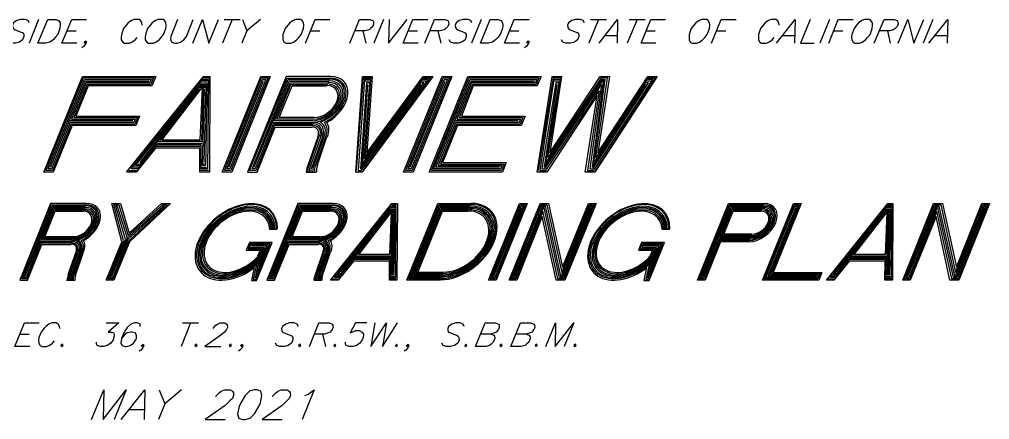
# Model space of a CAD drawing. Header units: feet. Extents: x 7 to 2308, y -319 to 1396.
# Drawn here: x 536.6 to 692.5, y 1327.9 to 1392.2 of the extents above; entities that cross this region are included whole.
import ezdxf

# ---------------------------------------------------------------- set-up
doc = ezdxf.new("R2010")
doc.units = ezdxf.units.FT
doc.header["$MEASUREMENT"] = 0
doc.layers.add('PDF_NOTES', color=7, linetype='Continuous')

msp = doc.modelspace()

# ---------------------------------------------------------------- linework, layer by layer
at = {"layer": 'PDF_NOTES', "lineweight": 30}
for points in [[(538.22, 1391.64), (538.01, 1392.01), (537.53, 1392.17), (536.79, 1392.17), (536.2, 1392.01), (535.67, 1391.64), (535.51, 1391.27), (535.56, 1390.89), (535.67, 1390.73), (535.93, 1390.52), (536.89, 1390.15), (537.21, 1389.99), (537.32, 1389.77), (537.32, 1389.45), (537.11, 1388.87), (536.63, 1388.5), (535.99, 1388.34), (535.24, 1388.34), (534.76, 1388.5), (534.55, 1388.87)], [(539.72, 1392.17), (538.17, 1388.34)], [(545.85, 1388.34), (543.45, 1388.34), (545.05, 1392.17), (547.39, 1392.17)], [(556.35, 1391.27), (556.3, 1391.64), (556.08, 1392.01), (555.82, 1392.17), (555.07, 1392.17), (554.64, 1392.01), (554.11, 1391.64), (553.79, 1391.27), (553.37, 1390.73), (553.05, 1389.77), (552.99, 1389.24), (552.99, 1388.87), (553.26, 1388.5), (553.52, 1388.34), (554.27, 1388.34), (554.7, 1388.5), (555.23, 1388.87), (555.55, 1389.24)], [(562, 1392.17), (560.94, 1389.45), (560.88, 1388.87), (561.1, 1388.5), (561.57, 1388.34), (561.95, 1388.34), (562.53, 1388.5), (563.07, 1388.87), (563.49, 1389.45), (564.56, 1392.17)], [(564.51, 1388.34), (566.05, 1392.17), (567.07, 1388.34), (568.61, 1392.17)], [(570.8, 1392.17), (569.25, 1388.34)], [(569.52, 1392.17), (572.08, 1392.17)], [(572.45, 1392.17), (573.14, 1390.36), (572.34, 1388.34)], [(575.38, 1392.17), (573.14, 1390.36)], [(582.58, 1388.34), (584.13, 1392.17), (586.52, 1392.17)], [(589.72, 1388.34), (591.27, 1392.17), (592.92, 1392.17), (593.4, 1392.01), (593.51, 1391.8), (593.51, 1391.43), (593.4, 1391.05), (593.03, 1390.73), (592.81, 1390.52), (592.18, 1390.36), (590.52, 1390.36)], [(595.11, 1392.17), (593.56, 1388.34)], [(596.01, 1392.17), (595.91, 1388.34), (598.95, 1392.17)], [(600.7, 1388.34), (598.31, 1388.34), (599.85, 1392.17), (602.25, 1392.17)], [(601.77, 1388.34), (603.32, 1392.17), (604.97, 1392.17), (605.45, 1392.01), (605.56, 1391.8), (605.61, 1391.43), (605.45, 1391.05), (605.13, 1390.73), (604.86, 1390.52), (604.22, 1390.36), (602.57, 1390.36)], [(609.34, 1391.64), (609.13, 1392.01), (608.65, 1392.17), (607.9, 1392.17), (607.26, 1392.01), (606.78, 1391.64), (606.62, 1391.27), (606.68, 1390.89), (606.78, 1390.73), (607.05, 1390.52), (608.01, 1390.15), (608.27, 1389.99), (608.38, 1389.77), (608.43, 1389.45), (608.22, 1388.87), (607.69, 1388.5), (607.1, 1388.34), (606.36, 1388.34), (605.88, 1388.5), (605.66, 1388.87)], [(610.83, 1392.17), (609.29, 1388.34)], [(616.96, 1388.34), (614.57, 1388.34), (616.11, 1392.17), (618.51, 1392.17)], [(627.41, 1391.64), (627.2, 1392.01), (626.72, 1392.17), (625.97, 1392.17), (625.39, 1392.01), (624.85, 1391.64), (624.69, 1391.27), (624.75, 1390.89), (624.85, 1390.73), (625.12, 1390.52), (626.08, 1390.15), (626.4, 1389.99), (626.51, 1389.77), (626.51, 1389.45), (626.29, 1388.87), (625.81, 1388.5), (625.17, 1388.34), (624.43, 1388.34), (623.95, 1388.5), (623.73, 1388.87)], [(629.65, 1392.17), (628.11, 1388.34)], [(628.37, 1392.17), (630.93, 1392.17)], [(629.76, 1388.34), (632.74, 1392.17), (632.69, 1388.34)], [(635.89, 1392.17), (634.29, 1388.34)], [(634.61, 1392.17), (637.17, 1392.17)], [(638.88, 1388.34), (636.53, 1388.34), (638.08, 1392.17), (640.42, 1392.17)], [(647.83, 1388.34), (649.38, 1392.17), (651.78, 1392.17)], [(658.71, 1391.27), (658.65, 1391.64), (658.44, 1392.01), (658.17, 1392.17), (657.43, 1392.17), (657, 1392.01), (656.47, 1391.64), (656.15, 1391.27), (655.72, 1390.73), (655.4, 1389.77), (655.35, 1389.24), (655.35, 1388.87), (655.61, 1388.5), (655.88, 1388.34), (656.63, 1388.34), (657.05, 1388.5), (657.59, 1388.87), (657.91, 1389.24)], [(658.28, 1388.34), (661.27, 1392.17), (661.16, 1388.34)], [(663.66, 1392.17), (662.12, 1388.34), (664.3, 1388.34)], [(666.76, 1392.17), (665.21, 1388.34)], [(666.65, 1388.34), (668.2, 1392.17), (670.59, 1392.17)], [(673.95, 1388.34), (675.55, 1392.17), (677.15, 1392.17), (677.63, 1392.01), (677.74, 1391.8), (677.79, 1391.43), (677.63, 1391.05), (677.31, 1390.73), (677.05, 1390.52), (676.46, 1390.36), (674.81, 1390.36)], [(677.79, 1388.34), (679.39, 1392.17), (680.35, 1388.34), (681.95, 1392.17)], [(683.39, 1392.17), (681.84, 1388.34)], [(682.75, 1388.34), (685.79, 1392.17), (685.68, 1388.34)], [(544.3, 1390.36), (545.74, 1390.36)], [(583.38, 1390.36), (584.87, 1390.36)], [(591.8, 1390.36), (592.28, 1388.34)], [(599.11, 1390.36), (600.6, 1390.36)], [(603.85, 1390.36), (604.33, 1388.34)], [(615.37, 1390.36), (616.86, 1390.36)], [(630.83, 1389.61), (632.64, 1389.61)], [(637.33, 1390.36), (638.77, 1390.36)], [(648.63, 1390.36), (650.12, 1390.36)], [(659.35, 1389.61), (661.16, 1389.61)], [(667.5, 1390.36), (668.94, 1390.36)], [(676.09, 1390.36), (676.51, 1388.34)], [(683.82, 1389.61), (685.63, 1389.61)], [(547.39, 1388.5), (547.13, 1388.34), (547.02, 1388.5), (547.29, 1388.71), (547.39, 1388.5), (547.23, 1388.18), (546.91, 1387.8), (546.65, 1387.59)], [(618.51, 1388.5), (618.24, 1388.34), (618.14, 1388.5), (618.35, 1388.71), (618.51, 1388.5), (618.35, 1388.18), (618.03, 1387.8), (617.76, 1387.59)], [(566.11, 1382.79), (567.12, 1382.79)], [(586.63, 1383), (579.49, 1383), (573.25, 1367.65)], [(583.7, 1375.11), (577.57, 1375.11), (574.69, 1367.92), (573.62, 1367.92), (579.65, 1382.74), (586.52, 1382.74)], [(590.79, 1367.92), (591.91, 1382.79), (593.19, 1382.79)], [(601.4, 1382.79), (602.68, 1382.79), (591.8, 1367.92)], [(623.68, 1382.79), (622.4, 1382.79), (619.95, 1367.92)], [(637.49, 1382.79), (638.77, 1382.79), (629.17, 1367.92)], [(541.64, 1368.45), (547.23, 1382.26), (557.47, 1382.26)], [(559.23, 1372.77), (565.63, 1380.98), (565.36, 1380.98), (555.82, 1368.72), (555.28, 1368.72), (565.79, 1381.99), (566.8, 1381.99), (566.53, 1368.72), (566.05, 1368.72), (566.37, 1380.98), (566.16, 1380.98), (565.89, 1372.77)], [(556.03, 1369.2), (565.57, 1381.51), (566.59, 1381.51), (566.27, 1369.2)], [(566.48, 1381.24), (565.47, 1381.24)], [(565.68, 1381.72), (566.69, 1381.72)], [(566.91, 1382.26), (565.89, 1382.26)], [(570.26, 1368.45), (575.86, 1382.26)], [(583.81, 1375.33), (577.41, 1375.33), (574.53, 1368.18), (574, 1368.18), (579.81, 1382.52), (586.47, 1382.52)], [(574.37, 1368.45), (579.97, 1382.26), (586.36, 1382.26)], [(583.75, 1375.86), (577.62, 1375.86), (580.13, 1381.99), (586.26, 1381.99)], [(583.86, 1376.13), (577.99, 1376.13), (580.23, 1381.72), (586.15, 1381.72)], [(583.97, 1376.39), (578.37, 1376.39), (580.45, 1381.51), (586.04, 1381.51)], [(601.13, 1381.51), (591.59, 1368.72), (592.44, 1381.51)], [(592.55, 1381.72), (591.7, 1368.93), (601.24, 1381.72)], [(592.97, 1382.26), (592.23, 1382.26)], [(599.43, 1368.45), (605.02, 1382.26)], [(601.93, 1382.26), (601.18, 1382.26)], [(613.77, 1368.45), (603.53, 1368.45), (609.13, 1382.26), (619.36, 1382.26)], [(622.99, 1381.72), (620.96, 1368.45), (630.45, 1382.52), (628.64, 1368.45), (637.33, 1381.72)], [(623.47, 1382.26), (622.67, 1382.26)], [(638.02, 1382.26), (637.28, 1382.26)], [(554.86, 1375.86), (544.62, 1375.86)], [(577.25, 1375.59), (583.65, 1375.59), (583.91, 1375.59)], [(616.75, 1375.86), (606.52, 1375.86)], [(573.3, 1367.65), (574.85, 1367.65), (577.73, 1374.85), (583.59, 1374.85)], [(565.73, 1371.76), (558.59, 1371.76)], [(558.8, 1372.29), (565.95, 1372.29)], [(566.05, 1372.56), (558.91, 1372.56)], [(584.55, 1373.3), (582.95, 1368.72)], [(583.17, 1368.72), (584.76, 1373.3)], [(583.43, 1368.72), (585.03, 1373.3)], [(585.3, 1373.3), (583.7, 1368.72)], [(585.56, 1373.3), (583.91, 1368.72)], [(585.78, 1373.3), (584.18, 1368.72)], [(584.45, 1368.66), (586.04, 1373.3)], [(555.66, 1368.93), (555.92, 1368.93)], [(566.37, 1368.93), (566.16, 1368.93)], [(554.22, 1367.92), (555.5, 1367.92)], [(555.71, 1368.45), (554.91, 1368.45)], [(567.01, 1367.92), (565.73, 1367.92)], [(565.95, 1368.45), (566.69, 1368.45)], [(582.69, 1367.65), (584.34, 1367.65)], [(547.34, 1362.59), (541.64, 1362.59), (536.68, 1350.27), (537.9, 1350.27), (540.25, 1356.03), (544.94, 1356.03)], [(587.06, 1362.59), (581.35, 1362.59), (576.4, 1350.27), (577.62, 1350.27), (579.97, 1356.03), (584.66, 1356.03)], [(604.22, 1350.27), (598.89, 1350.27), (603.85, 1362.59), (609.18, 1362.59)], [(653.8, 1356.46), (649.27, 1356.46), (646.82, 1350.27), (645.59, 1350.27), (650.55, 1362.59), (656.25, 1362.59)], [(536.95, 1350.48), (541.74, 1362.37), (547.29, 1362.37)], [(545.1, 1356.46), (539.98, 1356.46), (537.69, 1350.7), (537.27, 1350.7), (541.9, 1362.16), (547.23, 1362.16)], [(537.53, 1350.91), (542.01, 1361.95), (547.13, 1361.95)], [(545.05, 1356.83), (540.14, 1356.83), (542.12, 1361.73), (547.07, 1361.73)], [(545.16, 1357.04), (540.46, 1357.04), (542.28, 1361.57), (546.97, 1361.57)], [(545.26, 1357.26), (540.73, 1357.26), (542.38, 1361.36), (546.91, 1361.36)], [(584.71, 1356.24), (579.81, 1356.24), (577.51, 1350.48), (576.66, 1350.48), (581.46, 1362.37), (587, 1362.37)], [(584.82, 1356.46), (579.7, 1356.46), (577.35, 1350.7), (576.98, 1350.7), (581.62, 1362.16), (586.9, 1362.16)], [(577.25, 1350.91), (581.73, 1361.95), (586.84, 1361.95)], [(584.76, 1356.83), (579.86, 1356.83), (581.83, 1361.73), (586.74, 1361.73)], [(584.87, 1357.04), (580.13, 1357.04), (581.94, 1361.57), (586.68, 1361.57)], [(584.92, 1357.26), (580.45, 1357.26), (582.1, 1361.36), (586.58, 1361.36)], [(590.95, 1354.38), (596.07, 1360.93), (595.85, 1360.93), (588.18, 1351.12), (587.75, 1351.12), (596.17, 1361.73), (596.97, 1361.73), (596.76, 1351.12), (596.39, 1351.12), (596.65, 1360.93), (596.44, 1360.93), (596.28, 1354.38)], [(588.34, 1351.5), (596.01, 1361.36), (596.81, 1361.36), (596.55, 1351.5)], [(596.76, 1361.15), (595.91, 1361.15)], [(596.07, 1361.57), (596.92, 1361.57)], [(597.08, 1361.95), (596.28, 1361.95)], [(596.44, 1362.37), (597.24, 1362.37)], [(604.33, 1350.48), (599.21, 1350.48), (604.01, 1362.37), (609.13, 1362.37)], [(604.38, 1350.7), (599.48, 1350.7), (604.12, 1362.16), (609.02, 1362.16)], [(604.49, 1350.91), (599.75, 1350.91), (604.22, 1361.95), (608.97, 1361.95)], [(604.54, 1351.12), (600.07, 1351.12), (604.38, 1361.73), (608.86, 1361.73)], [(604.65, 1351.34), (600.33, 1351.34), (604.49, 1361.57), (608.75, 1361.57)], [(604.7, 1351.5), (600.65, 1351.5), (604.6, 1361.36), (608.7, 1361.36)], [(612.86, 1350.91), (617.34, 1361.95)], [(616.16, 1350.91), (620.7, 1362.16)], [(628.37, 1361.95), (623.84, 1350.7)], [(653.86, 1356.62), (649.16, 1356.62), (646.71, 1350.48), (645.86, 1350.48), (650.66, 1362.37), (656.2, 1362.37)], [(653.96, 1356.83), (649.06, 1356.83), (646.55, 1350.7), (646.18, 1350.7), (650.76, 1362.16), (656.09, 1362.16)], [(646.45, 1350.91), (650.92, 1361.95), (656.04, 1361.95)], [(654.12, 1357.26), (649.22, 1357.26), (651.03, 1361.73), (655.93, 1361.73)], [(654.23, 1357.47), (649.48, 1357.47), (651.14, 1361.57), (655.88, 1361.57)], [(654.28, 1357.68), (649.8, 1357.68), (651.3, 1361.36), (655.77, 1361.36)], [(661.37, 1361.95), (656.89, 1350.91), (664.68, 1350.91)], [(670.59, 1354.38), (675.66, 1360.93), (675.5, 1360.93), (667.82, 1351.12), (667.4, 1351.12), (675.82, 1361.73), (676.62, 1361.73), (676.41, 1351.12), (676.03, 1351.12), (676.3, 1360.93), (676.09, 1360.93), (675.87, 1354.38)], [(667.98, 1351.5), (675.66, 1361.36), (676.46, 1361.36), (676.19, 1351.5)], [(676.35, 1361.15), (675.55, 1361.15)], [(675.71, 1361.57), (676.57, 1361.57)], [(676.73, 1361.95), (675.87, 1361.95)], [(676.03, 1362.37), (676.89, 1362.37)], [(679.39, 1350.91), (683.98, 1362.16)], [(691.65, 1361.95), (687.12, 1350.7)], [(576.82, 1358.48), (578.05, 1358.48)], [(639.89, 1358.48), (641.11, 1358.48)], [(545.05, 1356.24), (540.09, 1356.24), (537.8, 1350.48), (537, 1350.48)], [(539.88, 1356.62), (545, 1356.62), (545.21, 1356.62)], [(551.45, 1350.91), (553.95, 1357.04)], [(574.37, 1352.3), (573.94, 1350.22), (574.74, 1350.22), (577.25, 1356.35), (573.57, 1356.35), (573.04, 1355.12), (575.33, 1355.12), (574.9, 1354.11)], [(579.59, 1356.62), (584.71, 1356.62), (584.87, 1356.62)], [(637.38, 1352.3), (636.96, 1350.22), (637.81, 1350.22), (640.26, 1356.35), (636.58, 1356.35), (636.1, 1355.12), (638.34, 1355.12), (637.92, 1354.11)], [(654.07, 1357.04), (648.95, 1357.04)], [(545.69, 1354.8), (544.41, 1351.12)], [(544.57, 1351.12), (545.9, 1354.8)], [(544.78, 1351.12), (546.06, 1354.8)], [(546.27, 1354.8), (545, 1351.12)], [(546.49, 1354.8), (545.21, 1351.12)], [(546.7, 1354.8), (545.42, 1351.12)], [(545.64, 1351.07), (546.91, 1354.8)], [(576.08, 1355.55), (575.44, 1353.9), (575.06, 1352.46), (576.4, 1355.76), (573.94, 1355.76)], [(584.29, 1351.12), (585.56, 1354.8)], [(584.5, 1351.12), (585.78, 1354.8)], [(585.99, 1354.8), (584.71, 1351.12)], [(586.2, 1354.8), (584.92, 1351.12)], [(586.42, 1354.8), (585.14, 1351.12)], [(585.35, 1351.07), (586.63, 1354.8)], [(639.14, 1355.55), (638.45, 1353.9), (638.08, 1352.46), (639.41, 1355.76), (636.96, 1355.76)], [(596.12, 1353.58), (590.42, 1353.58)], [(590.58, 1354), (596.28, 1354)], [(596.39, 1354.16), (590.63, 1354.16)], [(675.77, 1353.58), (670.06, 1353.58)], [(670.22, 1354), (675.93, 1354)], [(676.03, 1354.16), (670.28, 1354.16)], [(544.2, 1350.27), (545.53, 1350.27)], [(583.91, 1350.27), (585.24, 1350.27)], [(586.9, 1350.48), (587.96, 1350.48)], [(588.12, 1350.91), (587.48, 1350.91)], [(588.07, 1351.34), (588.28, 1351.34)], [(597.13, 1350.48), (596.12, 1350.48)], [(596.28, 1350.91), (596.92, 1350.91)], [(596.65, 1351.34), (596.44, 1351.34)], [(666.54, 1350.48), (667.56, 1350.48)], [(667.72, 1350.91), (667.13, 1350.91)], [(667.72, 1351.34), (667.88, 1351.34)], [(676.78, 1350.48), (675.77, 1350.48)], [(675.93, 1350.91), (676.51, 1350.91)], [(676.3, 1351.34), (676.09, 1351.34)], [(538.28, 1339.61), (535.88, 1339.61), (537.43, 1343.45), (539.82, 1343.45)], [(543.13, 1342.54), (543.08, 1342.86), (542.86, 1343.23), (542.54, 1343.45), (541.85, 1343.45), (541.37, 1343.23), (540.89, 1342.86), (540.57, 1342.54), (540.14, 1341.95), (539.77, 1341.05), (539.72, 1340.52), (539.77, 1340.14), (539.98, 1339.77), (540.3, 1339.61), (541, 1339.61), (541.42, 1339.77), (541.96, 1340.14), (542.28, 1340.52)], [(550.59, 1343.45), (552.62, 1343.45), (550.91, 1341.95), (551.5, 1341.95), (551.77, 1341.8), (551.87, 1341.58), (551.82, 1341.05), (551.71, 1340.68), (551.29, 1340.14), (550.75, 1339.77), (550.17, 1339.61), (549.58, 1339.61), (549.1, 1339.77), (548.99, 1339.98), (548.99, 1340.3)], [(556.03, 1342.86), (556.03, 1343.23), (555.55, 1343.45), (555.18, 1343.45), (554.54, 1343.23), (553.95, 1342.7), (553.42, 1341.8), (553.05, 1340.89), (552.94, 1340.14), (553.15, 1339.77), (553.63, 1339.61), (553.79, 1339.61), (554.43, 1339.77), (554.96, 1340.14), (555.34, 1340.68), (555.44, 1340.89), (555.44, 1341.42), (555.23, 1341.8), (554.75, 1341.95), (554.59, 1341.95), (553.95, 1341.8), (553.47, 1341.42), (553.05, 1340.89)], [(564.13, 1343.45), (562.59, 1339.61)], [(562.85, 1343.45), (565.41, 1343.45)], [(567.76, 1342.54), (567.87, 1342.7), (568.19, 1343.07), (568.45, 1343.23), (568.88, 1343.45), (569.62, 1343.45), (569.89, 1343.23), (570, 1343.07), (570.05, 1342.7), (569.89, 1342.33), (569.57, 1341.95), (568.99, 1341.42), (566.43, 1339.61), (568.99, 1339.61)], [(581.46, 1342.86), (581.25, 1343.23), (580.77, 1343.45), (580.02, 1343.45), (579.43, 1343.23), (578.9, 1342.86), (578.74, 1342.54), (578.79, 1342.17), (578.9, 1341.95), (579.17, 1341.8), (580.13, 1341.42), (580.45, 1341.26), (580.55, 1341.05), (580.55, 1340.68), (580.34, 1340.14), (579.81, 1339.77), (579.22, 1339.61), (578.47, 1339.61), (577.99, 1339.77), (577.78, 1340.14)], [(583.22, 1339.61), (584.76, 1343.45), (586.42, 1343.45), (586.9, 1343.23), (587, 1343.07), (587.06, 1342.7), (586.9, 1342.33), (586.58, 1341.95), (586.31, 1341.8), (585.67, 1341.58), (584.02, 1341.58)], [(592.44, 1343.45), (590.63, 1343.45), (589.78, 1341.8), (590.04, 1341.95), (590.68, 1342.17), (591.22, 1342.17), (591.7, 1341.95), (591.91, 1341.58), (591.86, 1341.05), (591.7, 1340.68), (591.32, 1340.14), (590.79, 1339.77), (590.2, 1339.61), (589.62, 1339.61), (589.14, 1339.77), (589.03, 1339.98), (589.03, 1340.3)], [(593.72, 1343.45), (593.08, 1339.61), (595.59, 1343.45), (594.95, 1339.61), (597.4, 1343.45)], [(608.11, 1342.86), (607.9, 1343.23), (607.42, 1343.45), (606.73, 1343.45), (606.09, 1343.23), (605.56, 1342.86), (605.45, 1342.54), (605.45, 1342.17), (605.56, 1341.95), (605.88, 1341.8), (606.84, 1341.42), (607.1, 1341.26), (607.21, 1341.05), (607.26, 1340.68), (607.05, 1340.14), (606.52, 1339.77), (605.88, 1339.61), (605.18, 1339.61), (604.7, 1339.77), (604.49, 1340.14)], [(612.38, 1341.58), (612.86, 1341.42), (612.97, 1341.26), (613.02, 1340.89), (612.75, 1340.3), (612.43, 1339.98), (612.17, 1339.77), (611.58, 1339.61), (609.93, 1339.61), (611.47, 1343.45), (613.13, 1343.45), (613.61, 1343.23), (613.71, 1343.07), (613.71, 1342.7), (613.61, 1342.33), (613.23, 1341.95), (613.02, 1341.8), (612.38, 1341.58), (610.73, 1341.58)], [(618.03, 1341.58), (618.51, 1341.42), (618.62, 1341.26), (618.67, 1340.89), (618.46, 1340.3), (618.08, 1339.98), (617.87, 1339.77), (617.23, 1339.61), (615.58, 1339.61), (617.12, 1343.45), (618.78, 1343.45), (619.26, 1343.23), (619.36, 1343.07), (619.42, 1342.7), (619.26, 1342.33), (618.94, 1341.95), (618.67, 1341.8), (618.03, 1341.58), (616.38, 1341.58)], [(621.23, 1339.61), (622.78, 1343.45), (622.72, 1339.61), (625.71, 1343.45), (624.16, 1339.61)], [(536.68, 1341.58), (538.17, 1341.58)], [(585.3, 1341.58), (585.78, 1339.61)], [(556.62, 1339.77), (556.35, 1339.61), (556.24, 1339.77), (556.51, 1339.98), (556.62, 1339.77), (556.46, 1339.4), (556.14, 1339.02), (555.87, 1338.86)], [(572.5, 1339.77), (572.29, 1339.61), (572.13, 1339.77), (572.4, 1339.98), (572.5, 1339.77), (572.4, 1339.4), (572.02, 1339.02), (571.81, 1338.86)], [(599.21, 1339.77), (598.95, 1339.61), (598.84, 1339.77), (599.11, 1339.98), (599.21, 1339.77), (599.05, 1339.4), (598.73, 1339.02), (598.47, 1338.86)], [(548.19, 1327.88), (550.17, 1332.68), (550.06, 1327.88), (553.79, 1332.68), (551.87, 1327.88)], [(552.99, 1327.88), (556.78, 1332.68), (556.67, 1327.88)], [(559.07, 1332.68), (559.98, 1330.39), (558.96, 1327.88)], [(562.69, 1332.68), (559.98, 1330.39)], [(568.19, 1331.56), (568.29, 1331.77), (568.72, 1332.2), (569.04, 1332.47), (569.57, 1332.68), (570.48, 1332.68), (570.85, 1332.47), (571.01, 1332.2), (571.01, 1331.77), (570.85, 1331.29), (570.42, 1330.87), (569.68, 1330.17), (566.48, 1327.88), (569.68, 1327.88)], [(577.35, 1331.56), (577.41, 1331.77), (577.83, 1332.2), (578.15, 1332.47), (578.69, 1332.68), (579.65, 1332.68), (579.97, 1332.47), (580.13, 1332.2), (580.18, 1331.77), (579.97, 1331.29), (579.59, 1330.87), (578.85, 1330.17), (575.65, 1327.88), (578.85, 1327.88)], [(582.47, 1331.77), (583.01, 1331.99), (583.97, 1332.68), (582.05, 1327.88)], [(554.32, 1329.48), (556.62, 1329.48)]]:
    msp.add_lwpolyline(points, dxfattribs=at)
for points in [[(539.61, 1388.34), (541.21, 1392.17), (542.49, 1392.17), (542.92, 1392.01), (543.18, 1391.64), (543.18, 1391.27), (543.13, 1390.73), (542.81, 1389.77), (542.38, 1389.24), (542.06, 1388.87), (541.53, 1388.5), (540.89, 1388.34)], [(558.91, 1392.17), (558.48, 1392.01), (557.95, 1391.64), (557.63, 1391.27), (557.2, 1390.73), (556.88, 1389.77), (556.83, 1389.24), (556.83, 1388.87), (557.1, 1388.5), (557.36, 1388.34), (558.11, 1388.34), (558.54, 1388.5), (559.07, 1388.87), (559.39, 1389.24), (559.76, 1389.77), (560.14, 1390.73), (560.19, 1391.27), (560.14, 1391.64), (559.92, 1392.01), (559.66, 1392.17)], [(581.03, 1392.17), (580.61, 1392.01), (580.07, 1391.64), (579.75, 1391.27), (579.33, 1390.73), (578.95, 1389.77), (578.95, 1389.24), (578.95, 1388.87), (579.17, 1388.5), (579.49, 1388.34), (580.23, 1388.34), (580.66, 1388.5), (581.14, 1388.87), (581.51, 1389.24), (581.89, 1389.77), (582.26, 1390.73), (582.31, 1391.27), (582.26, 1391.64), (582.05, 1392.01), (581.78, 1392.17)], [(610.73, 1388.34), (612.27, 1392.17), (613.55, 1392.17), (614.03, 1392.01), (614.25, 1391.64), (614.3, 1391.27), (614.25, 1390.73), (613.87, 1389.77), (613.5, 1389.24), (613.13, 1388.87), (612.65, 1388.5), (612.01, 1388.34)], [(646.29, 1392.17), (645.86, 1392.01), (645.33, 1391.64), (645.01, 1391.27), (644.58, 1390.73), (644.21, 1389.77), (644.21, 1389.24), (644.21, 1388.87), (644.42, 1388.5), (644.74, 1388.34), (645.49, 1388.34), (645.91, 1388.5), (646.39, 1388.87), (646.77, 1389.24), (647.14, 1389.77), (647.51, 1390.73), (647.56, 1391.27), (647.51, 1391.64), (647.3, 1392.01), (647.03, 1392.17)], [(672.41, 1392.17), (671.98, 1392.01), (671.45, 1391.64), (671.13, 1391.27), (670.75, 1390.73), (670.38, 1389.77), (670.33, 1389.24), (670.38, 1388.87), (670.59, 1388.5), (670.86, 1388.34), (671.61, 1388.34), (672.03, 1388.5), (672.57, 1388.87), (672.89, 1389.24), (673.31, 1389.77), (673.63, 1390.73), (673.69, 1391.27), (673.69, 1391.64), (673.42, 1392.01), (673.15, 1392.17)], [(540.57, 1367.65), (546.75, 1383), (558.54, 1383), (557.9, 1381.51), (547.66, 1381.51), (545.69, 1376.61), (555.92, 1376.61), (555.34, 1375.11), (545.1, 1375.11), (542.06, 1367.65)], [(540.89, 1367.92), (546.91, 1382.79), (558.16, 1382.79), (557.74, 1381.72), (547.5, 1381.72), (545.37, 1376.39), (555.6, 1376.39), (555.18, 1375.33), (544.94, 1375.33), (541.96, 1367.92)], [(553.84, 1367.65), (566.21, 1383), (567.23, 1383), (567.17, 1367.65), (565.63, 1367.65), (565.63, 1371.49), (558.48, 1371.49), (555.39, 1367.65)], [(569.2, 1367.65), (575.44, 1383), (576.93, 1383), (570.74, 1367.65)], [(569.57, 1367.92), (575.54, 1382.79), (576.61, 1382.79), (570.58, 1367.92)], [(590.68, 1367.65), (591.75, 1383), (593.29, 1383), (592.44, 1370.74), (601.5, 1383), (603.05, 1383), (591.7, 1367.65)], [(598.36, 1367.65), (604.54, 1383), (606.09, 1383), (599.91, 1367.65)], [(598.73, 1367.92), (604.7, 1382.79), (605.77, 1382.79), (599.75, 1367.92)], [(602.46, 1367.65), (608.65, 1383), (620.43, 1383), (619.79, 1381.51), (609.55, 1381.51), (607.64, 1376.61), (617.87, 1376.61), (617.23, 1375.11), (607, 1375.11), (604.6, 1369.2), (614.83, 1369.2), (614.25, 1367.65)], [(602.84, 1367.92), (608.81, 1382.79), (620.06, 1382.79), (619.68, 1381.72), (609.45, 1381.72), (607.26, 1376.39), (617.5, 1376.39), (617.07, 1375.33), (606.84, 1375.33), (604.28, 1368.93), (614.51, 1368.93), (614.09, 1367.92)], [(619.84, 1367.65), (622.24, 1383), (623.73, 1383), (621.87, 1370.74), (629.92, 1383), (631.41, 1383), (629.55, 1370.74), (637.6, 1383), (639.09, 1383), (629.07, 1367.65), (627.52, 1367.65), (629.44, 1379.97), (621.39, 1367.65)], [(628.91, 1367.92), (638.4, 1382.52), (637.38, 1382.52), (629.23, 1370), (631.09, 1382.79), (630.08, 1382.79), (621.55, 1370), (623.58, 1382.52), (622.51, 1382.52), (620.22, 1367.92), (621.23, 1367.92), (629.76, 1380.71), (627.89, 1367.92)], [(541.26, 1368.18), (547.07, 1382.52), (557.79, 1382.52), (557.58, 1381.99), (547.34, 1381.99), (545, 1376.13), (555.23, 1376.13), (555.02, 1375.59), (544.78, 1375.59), (541.8, 1368.18)], [(555.6, 1368.18), (554.59, 1368.18), (566, 1382.52), (567.01, 1382.52), (566.85, 1368.18), (565.84, 1368.18), (565.84, 1372.02), (558.7, 1372.02)], [(559.5, 1372.77), (566, 1381.24), (565.63, 1372.77)], [(569.94, 1368.18), (575.7, 1382.52), (576.24, 1382.52), (570.42, 1368.18)], [(591.54, 1367.92), (602.3, 1382.52), (601.29, 1382.52), (592.23, 1370.21), (593.08, 1382.52), (592.07, 1382.52), (591.06, 1367.92)], [(591.43, 1368.18), (601.61, 1381.99), (601.08, 1381.99), (592.02, 1369.73), (592.92, 1381.99), (592.39, 1381.99)], [(599.11, 1368.18), (604.86, 1382.52), (605.4, 1382.52), (599.59, 1368.18)], [(603.16, 1368.18), (608.97, 1382.52), (619.74, 1382.52), (619.52, 1381.99), (609.29, 1381.99), (606.89, 1376.13), (617.12, 1376.13), (616.91, 1375.59), (606.68, 1375.59), (603.9, 1368.72), (614.14, 1368.72), (613.93, 1368.18)], [(628.75, 1368.18), (637.7, 1381.99), (637.17, 1381.99), (628.91, 1369.2), (630.72, 1382.52), (630.19, 1382.52), (621.23, 1369.2), (623.36, 1381.99), (622.83, 1381.99), (620.59, 1368.18), (621.07, 1368.18), (630.13, 1381.72), (628.27, 1368.18)], [(550.59, 1350.27), (553.1, 1356.46), (551.5, 1362.59), (552.89, 1362.59), (554.27, 1357.84), (559.44, 1362.59), (560.88, 1362.59), (554.32, 1356.46), (551.82, 1350.27)], [(586.63, 1350.27), (596.49, 1362.59), (597.35, 1362.59), (597.29, 1350.27), (596.07, 1350.27), (596.07, 1353.36), (590.31, 1353.36), (587.86, 1350.27)], [(612.01, 1350.27), (616.96, 1362.59), (618.19, 1362.59), (613.23, 1350.27)], [(615.31, 1350.27), (620.27, 1362.59), (621.66, 1362.59), (623.89, 1352.35), (628.05, 1362.59), (629.28, 1362.59), (624.27, 1350.27), (622.88, 1350.27), (620.64, 1360.51), (616.54, 1350.27)], [(656.04, 1350.27), (661, 1362.59), (662.23, 1362.59), (657.75, 1351.5), (665.53, 1351.5), (665.05, 1350.27)], [(666.28, 1350.27), (676.14, 1362.59), (676.94, 1362.59), (676.89, 1350.27), (675.66, 1350.27), (675.71, 1353.36), (669.96, 1353.36), (667.5, 1350.27)], [(678.54, 1350.27), (683.5, 1362.59), (684.94, 1362.59), (687.17, 1352.35), (691.28, 1362.59), (692.51, 1362.59), (687.55, 1350.27), (686.11, 1350.27), (683.92, 1360.51), (679.76, 1350.27)], [(550.91, 1350.48), (553.37, 1356.62), (551.82, 1362.37), (552.62, 1362.37), (554.11, 1357.47), (559.6, 1362.37), (560.4, 1362.37), (554.22, 1356.62), (551.71, 1350.48)], [(551.18, 1350.7), (553.68, 1356.83), (552.14, 1362.16), (552.35, 1362.16), (553.95, 1357.04), (559.71, 1362.16), (559.92, 1362.16), (554.06, 1356.83), (551.61, 1350.7)], [(588.02, 1350.7), (587.22, 1350.7), (596.33, 1362.16), (597.13, 1362.16), (597.03, 1350.7), (596.23, 1350.7), (596.23, 1353.79), (590.47, 1353.79)], [(591.16, 1354.38), (596.33, 1361.15), (596.07, 1354.38)], [(612.27, 1350.48), (617.07, 1362.37), (617.92, 1362.37), (613.13, 1350.48)], [(612.59, 1350.7), (617.23, 1362.16), (617.6, 1362.16), (613.02, 1350.7)], [(615.58, 1350.48), (620.38, 1362.37), (621.39, 1362.37), (623.79, 1351.5), (628.16, 1362.37), (628.96, 1362.37), (624.16, 1350.48), (623.15, 1350.48), (620.75, 1361.36), (616.38, 1350.48)], [(615.84, 1350.7), (620.48, 1362.16), (621.12, 1362.16), (623.63, 1350.7), (628.27, 1362.16), (628.69, 1362.16), (624.05, 1350.7), (623.42, 1350.7), (620.91, 1362.16), (616.27, 1350.7)], [(656.31, 1350.48), (661.11, 1362.37), (661.91, 1362.37), (657.48, 1351.34), (665.26, 1351.34), (664.89, 1350.48)], [(656.57, 1350.7), (661.21, 1362.16), (661.64, 1362.16), (657.16, 1351.12), (664.94, 1351.12), (664.78, 1350.7)], [(667.66, 1350.7), (666.81, 1350.7), (675.98, 1362.16), (676.78, 1362.16), (676.67, 1350.7), (675.82, 1350.7), (675.87, 1353.79), (670.12, 1353.79)], [(670.75, 1354.38), (675.98, 1361.15), (675.71, 1354.38)], [(678.8, 1350.48), (683.6, 1362.37), (684.67, 1362.37), (687.01, 1351.5), (691.39, 1362.37), (692.24, 1362.37), (687.44, 1350.48), (686.43, 1350.48), (684.03, 1361.36), (679.66, 1350.48)], [(679.12, 1350.7), (683.76, 1362.16), (684.35, 1362.16), (686.91, 1350.7), (691.55, 1362.16), (691.92, 1362.16), (687.28, 1350.7), (686.69, 1350.7), (684.14, 1362.16), (679.55, 1350.7)], [(576.93, 1356.14), (573.68, 1356.14), (573.36, 1355.34), (575.6, 1355.34), (575.01, 1353.9), (574.21, 1350.43), (574.64, 1350.43)], [(576.66, 1355.98), (573.78, 1355.98), (573.62, 1355.55), (575.86, 1355.55), (575.22, 1353.9), (574.53, 1350.64)], [(639.99, 1356.14), (636.74, 1356.14), (636.37, 1355.34), (638.66, 1355.34), (638.08, 1353.9), (637.28, 1350.43), (637.65, 1350.43)], [(639.73, 1355.98), (636.85, 1355.98), (636.69, 1355.55), (638.93, 1355.55), (638.29, 1353.9), (637.54, 1350.64)], [(543.56, 1339.98), (543.29, 1339.77), (543.4, 1339.61), (543.66, 1339.77)], [(565.09, 1339.98), (564.83, 1339.77), (564.93, 1339.61), (565.2, 1339.77)], [(570.58, 1339.98), (570.32, 1339.77), (570.42, 1339.61), (570.69, 1339.77)], [(581.73, 1339.98), (581.46, 1339.77), (581.57, 1339.61), (581.83, 1339.77)], [(587.38, 1339.98), (587.16, 1339.77), (587.27, 1339.61), (587.48, 1339.77)], [(597.29, 1339.98), (597.03, 1339.77), (597.13, 1339.61), (597.4, 1339.77)], [(608.43, 1339.98), (608.17, 1339.77), (608.27, 1339.61), (608.54, 1339.77)], [(614.09, 1339.98), (613.82, 1339.77), (613.93, 1339.61), (614.19, 1339.77)], [(619.74, 1339.98), (619.47, 1339.77), (619.63, 1339.61), (619.84, 1339.77)], [(625.97, 1339.98), (625.71, 1339.77), (625.81, 1339.61), (626.08, 1339.77)], [(574.37, 1332.68), (573.57, 1332.47), (572.88, 1331.77), (572.18, 1330.6), (571.92, 1329.96), (571.65, 1328.79), (571.86, 1328.09), (572.45, 1327.88), (572.88, 1327.88), (573.68, 1328.09), (574.42, 1328.79), (575.12, 1329.96), (575.38, 1330.6), (575.6, 1331.77), (575.44, 1332.47), (574.85, 1332.68)]]:
    msp.add_lwpolyline(points, close=True, dxfattribs=at)
msp.add_lwpolyline([(585.4, 1354.8), (584.13, 1351.12, 0.07123), (583.91, 1350.31)], format="xyb", dxfattribs=at)
for centre, radius, start, end in [((586.49, 1367.24), 3.82, 157.2168, 173.4866), ((586.4, 1367.42), 3.51, 157.6234, 175.0758), ((586.37, 1367.53), 3.2, 157.5828, 176.1356), ((547.26, 1349.97), 3.03, 157.3456, 173.6428), ((547.19, 1350.03), 2.81, 157.0715, 174.4195), ((586.9, 1350.03), 2.81, 157.0715, 174.4195)]:
    msp.add_arc(centre, radius, start, end, dxfattribs=at)
for points in [[(589.09, 1379.92), (589.32, 1381.58), (588.28, 1382.74), (586.55, 1382.74)], [(589.39, 1380.15), (589.54, 1381.85), (588.43, 1383), (586.65, 1383)], [(587.62, 1378.97), (588.18, 1380.38), (587.5, 1381.53), (586.08, 1381.54)], [(587.83, 1378.97), (588.45, 1380.53), (587.69, 1381.8), (586.13, 1381.8)], [(588.09, 1378.97), (588.77, 1380.67), (587.94, 1382.06), (586.24, 1382.06)], [(588.35, 1378.97), (589.09, 1380.82), (588.19, 1382.32), (586.35, 1382.32)], [(588.8, 1379.68), (589.16, 1381.36), (588.19, 1382.57), (586.47, 1382.56)], [(584.98, 1375.67), (586.84, 1376.32), (588.44, 1378), (588.8, 1379.68)], [(585.58, 1375.62), (587.42, 1376.49), (588.86, 1378.25), (589.09, 1379.92)], [(585.99, 1375.59), (587.86, 1376.61), (589.24, 1378.46), (589.39, 1380.15)], [(583.66, 1375.63), (585.51, 1375.63), (587.61, 1377.12), (588.35, 1378.97)], [(583.77, 1375.9), (585.47, 1375.89), (587.41, 1377.27), (588.09, 1378.97)], [(583.87, 1376.16), (585.43, 1376.15), (587.2, 1377.41), (587.83, 1378.97)], [(584.03, 1376.42), (585.45, 1376.41), (587.05, 1377.55), (587.62, 1378.97)], [(584.57, 1373.34), (584.92, 1374.19), (584.52, 1374.87), (583.66, 1374.87)], [(584.84, 1373.34), (585.24, 1374.33), (584.77, 1375.14), (583.77, 1375.13)], [(585.07, 1373.32), (585.52, 1374.44), (584.97, 1375.36), (583.84, 1375.37)], [(585.33, 1373.32), (585.84, 1374.59), (585.22, 1375.62), (583.95, 1375.63)], [(585.59, 1373.32), (585.99, 1374.31), (585.78, 1375.22), (585.04, 1375.64)], [(585.85, 1373.32), (586.22, 1374.22), (586.12, 1375.07), (585.61, 1375.6)], [(586.12, 1373.32), (586.47, 1374.19), (586.43, 1375.03), (586.01, 1375.61)], [(583.68, 1368.75), (583.54, 1368.41), (583.46, 1368.07), (583.46, 1367.74)], [(583.94, 1368.75), (583.79, 1368.4), (583.73, 1368.04), (583.74, 1367.71)], [(584.2, 1368.76), (584.06, 1368.41), (584, 1368.06), (584.03, 1367.75)], [(584.51, 1368.7), (584.37, 1368.34), (584.32, 1367.99), (584.38, 1367.68)], [(549.63, 1360.3), (549.75, 1361.67), (548.86, 1362.6), (547.42, 1362.6)], [(573.44, 1362.55), (570.6, 1362.34), (567.52, 1360.32), (565.91, 1357.61)], [(573.34, 1362.41), (570.53, 1362.15), (567.52, 1360.1), (566.01, 1357.42)], [(577.69, 1358.49), (577.75, 1360.94), (575.88, 1362.42), (573.16, 1362.11)], [(577.94, 1358.52), (578.04, 1361.07), (576.15, 1362.67), (573.34, 1362.41)], [(578.08, 1358.51), (578.18, 1361.11), (576.28, 1362.76), (573.44, 1362.55)], [(589.29, 1360.3), (589.41, 1361.67), (588.52, 1362.6), (587.08, 1362.6)], [(612.71, 1356.48), (614.04, 1359.77), (612.45, 1362.44), (609.16, 1362.44)], [(612.9, 1356.47), (614.26, 1359.86), (612.61, 1362.61), (609.22, 1362.62)], [(636.51, 1362.55), (633.67, 1362.34), (630.59, 1360.32), (628.97, 1357.61)], [(636.35, 1362.41), (633.54, 1362.15), (630.53, 1360.1), (629.02, 1357.42)], [(640.71, 1358.49), (640.76, 1360.94), (638.9, 1362.42), (636.17, 1362.11)], [(640.95, 1358.52), (641.05, 1361.07), (639.16, 1362.67), (636.35, 1362.41)], [(641.14, 1358.51), (641.24, 1361.11), (639.35, 1362.76), (636.51, 1362.55)], [(658.14, 1359.51), (658.82, 1361.21), (657.99, 1362.6), (656.29, 1362.6)], [(548.13, 1359.3), (548.57, 1360.42), (548.03, 1361.34), (546.9, 1361.35)], [(548.34, 1359.31), (548.84, 1360.55), (548.24, 1361.55), (547, 1361.55)], [(548.54, 1359.32), (549.1, 1360.67), (548.45, 1361.77), (547.09, 1361.76)], [(548.75, 1359.33), (549.36, 1360.8), (548.66, 1361.98), (547.19, 1361.97)], [(549.11, 1359.91), (549.39, 1361.25), (548.61, 1362.21), (547.25, 1362.21)], [(549.39, 1360.1), (549.57, 1361.44), (548.72, 1362.39), (547.32, 1362.39)], [(573.16, 1362.11), (570.43, 1361.79), (567.55, 1359.76), (566.15, 1357.16)], [(572.96, 1361.89), (570.31, 1361.53), (567.55, 1359.52), (566.27, 1357)], [(572.78, 1361.68), (570.18, 1361.27), (567.52, 1359.24), (566.35, 1356.78)], [(572.65, 1361.46), (570.14, 1361.01), (567.61, 1359.02), (566.54, 1356.65)], [(572.58, 1361.25), (570.15, 1360.82), (567.73, 1358.89), (566.73, 1356.61)], [(576.86, 1358.42), (576.77, 1360.51), (575, 1361.69), (572.58, 1361.25)], [(577.09, 1358.52), (577.01, 1360.69), (575.17, 1361.9), (572.65, 1361.46)], [(577.27, 1358.53), (577.23, 1360.79), (575.37, 1362.1), (572.78, 1361.68)], [(577.47, 1358.5), (577.47, 1360.84), (575.61, 1362.24), (572.96, 1361.89)], [(587.84, 1359.3), (588.29, 1360.42), (587.74, 1361.34), (586.62, 1361.35)], [(588.05, 1359.31), (588.55, 1360.55), (587.95, 1361.55), (586.71, 1361.55)], [(588.26, 1359.32), (588.81, 1360.67), (588.16, 1361.77), (586.81, 1361.76)], [(588.47, 1359.33), (589.08, 1360.8), (588.37, 1361.98), (586.9, 1361.97)], [(588.82, 1359.91), (589.11, 1361.25), (588.33, 1362.21), (586.97, 1362.21)], [(589.05, 1360.1), (589.23, 1361.44), (588.38, 1362.39), (586.99, 1362.39)], [(611.67, 1356.48), (612.76, 1359.19), (611.45, 1361.39), (608.73, 1361.39)], [(611.88, 1356.49), (613.02, 1359.31), (611.66, 1361.61), (608.83, 1361.6)], [(612.09, 1356.5), (613.28, 1359.44), (611.87, 1361.82), (608.93, 1361.81)], [(612.27, 1356.49), (613.5, 1359.53), (612.03, 1362), (608.99, 1361.99)], [(612.48, 1356.5), (613.76, 1359.66), (612.24, 1362.21), (609.08, 1362.2)], [(636.17, 1362.11), (633.45, 1361.79), (630.56, 1359.76), (629.16, 1357.16)], [(636.03, 1361.89), (633.38, 1361.53), (630.62, 1359.52), (629.33, 1357)], [(635.84, 1361.68), (633.25, 1361.27), (630.59, 1359.24), (629.42, 1356.78)], [(635.67, 1361.46), (633.15, 1361.01), (630.62, 1359.02), (629.56, 1356.65)], [(635.59, 1361.25), (633.17, 1360.82), (630.74, 1358.89), (629.74, 1356.61)], [(639.88, 1358.42), (639.79, 1360.51), (638.01, 1361.69), (635.59, 1361.25)], [(640.11, 1358.52), (640.02, 1360.69), (638.18, 1361.9), (635.67, 1361.46)], [(640.34, 1358.53), (640.3, 1360.79), (638.44, 1362.1), (635.84, 1361.68)], [(640.53, 1358.5), (640.53, 1360.84), (638.68, 1362.24), (636.03, 1361.89)], [(656.91, 1359.52), (657.32, 1360.54), (656.83, 1361.37), (655.8, 1361.38)], [(657.09, 1359.51), (657.54, 1360.63), (656.99, 1361.55), (655.87, 1361.56)], [(657.3, 1359.52), (657.8, 1360.76), (657.2, 1361.77), (655.96, 1361.77)], [(657.51, 1359.53), (658.06, 1360.89), (657.41, 1361.98), (656.06, 1361.98)], [(657.72, 1359.54), (658.33, 1361.01), (657.63, 1362.2), (656.15, 1362.19)], [(657.9, 1359.53), (658.54, 1361.1), (657.79, 1362.37), (656.22, 1362.37)], [(544.99, 1356.64), (546.46, 1356.65), (548.15, 1357.86), (548.75, 1359.33)], [(545.09, 1356.85), (546.44, 1356.86), (547.99, 1357.96), (548.54, 1359.32)], [(545.18, 1357.06), (546.42, 1357.06), (547.83, 1358.07), (548.34, 1359.31)], [(545.28, 1357.27), (546.4, 1357.26), (547.68, 1358.17), (548.13, 1359.3)], [(546.08, 1356.72), (547.55, 1357.24), (548.82, 1358.58), (549.11, 1359.91)], [(546.56, 1356.63), (548.05, 1357.33), (549.21, 1358.75), (549.39, 1360.1)], [(546.89, 1356.61), (548.4, 1357.44), (549.51, 1358.93), (549.63, 1360.3)], [(584.71, 1356.64), (586.18, 1356.65), (587.86, 1357.86), (588.47, 1359.33)], [(584.8, 1356.85), (586.16, 1356.86), (587.71, 1357.96), (588.26, 1359.32)], [(584.9, 1357.06), (586.14, 1357.06), (587.55, 1358.07), (588.05, 1359.31)], [(584.99, 1357.27), (586.12, 1357.26), (587.39, 1358.17), (587.84, 1359.3)], [(585.79, 1356.72), (587.27, 1357.24), (588.54, 1358.58), (588.82, 1359.91)], [(586.22, 1356.63), (587.71, 1357.33), (588.87, 1358.75), (589.05, 1360.1)], [(586.55, 1356.61), (588.06, 1357.44), (589.17, 1358.93), (589.29, 1360.3)], [(653.82, 1356.44), (655.52, 1356.43), (657.46, 1357.81), (658.14, 1359.51)], [(653.89, 1356.67), (655.47, 1356.68), (657.26, 1357.96), (657.9, 1359.53)], [(653.96, 1356.86), (655.43, 1356.87), (657.11, 1358.07), (657.72, 1359.54)], [(654.05, 1357.06), (655.41, 1357.07), (656.96, 1358.17), (657.51, 1359.53)], [(654.15, 1357.27), (655.39, 1357.27), (656.8, 1358.28), (657.3, 1359.52)], [(654.24, 1357.48), (655.37, 1357.48), (656.64, 1358.38), (657.09, 1359.51)], [(654.31, 1357.67), (655.33, 1357.66), (656.5, 1358.49), (656.91, 1359.52)], [(545.9, 1354.84), (546.22, 1355.62), (545.85, 1356.24), (545.07, 1356.24)], [(546.13, 1354.82), (546.5, 1355.73), (546.05, 1356.47), (545.14, 1356.48)], [(546.34, 1354.83), (546.76, 1355.85), (546.26, 1356.68), (545.24, 1356.68)], [(546.53, 1354.82), (546.84, 1355.61), (546.67, 1356.33), (546.09, 1356.67)], [(546.74, 1354.83), (547.03, 1355.55), (546.95, 1356.22), (546.54, 1356.65)], [(546.94, 1354.84), (547.23, 1355.54), (547.2, 1356.2), (546.88, 1356.66)], [(565.91, 1357.61), (564.29, 1354.91), (564.54, 1352.18), (566.52, 1350.94)], [(566.01, 1357.42), (564.5, 1354.74), (564.88, 1352.11), (566.94, 1351.02)], [(566.15, 1357.16), (564.75, 1354.56), (565.2, 1352.07), (567.23, 1351.11)], [(566.27, 1357), (564.98, 1354.48), (565.51, 1352.11), (567.53, 1351.25)], [(566.35, 1356.78), (565.18, 1354.33), (565.8, 1352.07), (567.85, 1351.34)], [(566.54, 1356.65), (565.48, 1354.27), (566.16, 1352.14), (568.18, 1351.5)], [(566.73, 1356.61), (565.73, 1354.32), (566.42, 1352.28), (568.39, 1351.69)], [(585.56, 1354.84), (585.88, 1355.62), (585.51, 1356.24), (584.73, 1356.24)], [(585.8, 1354.82), (586.16, 1355.73), (585.71, 1356.47), (584.8, 1356.48)], [(586.01, 1354.83), (586.42, 1355.85), (585.92, 1356.68), (584.9, 1356.68)], [(586.19, 1354.82), (586.51, 1355.61), (586.33, 1356.33), (585.75, 1356.67)], [(586.4, 1354.83), (586.69, 1355.55), (586.62, 1356.22), (586.21, 1356.65)], [(586.66, 1354.84), (586.95, 1355.54), (586.92, 1356.2), (586.59, 1356.66)], [(604.29, 1350.34), (607.68, 1350.33), (611.53, 1353.08), (612.9, 1356.47)], [(604.35, 1350.53), (607.64, 1350.52), (611.39, 1353.19), (612.71, 1356.48)], [(604.43, 1350.76), (607.59, 1350.77), (611.19, 1353.34), (612.48, 1356.5)], [(604.52, 1350.97), (607.57, 1350.97), (611.03, 1353.44), (612.27, 1356.49)], [(604.59, 1351.15), (607.53, 1351.16), (610.89, 1353.55), (612.09, 1356.5)], [(604.68, 1351.36), (607.51, 1351.36), (610.73, 1353.66), (611.88, 1356.49)], [(604.78, 1351.57), (607.49, 1351.57), (610.57, 1353.76), (611.67, 1356.48)], [(628.97, 1357.61), (627.36, 1354.91), (627.61, 1352.18), (629.58, 1350.94)], [(629.02, 1357.42), (627.52, 1354.74), (627.9, 1352.11), (629.95, 1351.02)], [(629.16, 1357.16), (627.76, 1354.56), (628.21, 1352.07), (630.25, 1351.11)], [(629.33, 1357), (628.05, 1354.48), (628.57, 1352.11), (630.6, 1351.25)], [(629.42, 1356.78), (628.25, 1354.33), (628.86, 1352.07), (630.91, 1351.34)], [(629.56, 1356.65), (628.49, 1354.27), (629.17, 1352.14), (631.2, 1351.5)], [(629.74, 1356.61), (628.74, 1354.32), (629.43, 1352.28), (631.4, 1351.69)], [(545.72, 1354.85), (546, 1355.53), (545.68, 1356.07), (545, 1356.06)], [(585.43, 1354.85), (585.72, 1355.53), (585.4, 1356.07), (584.72, 1356.06)], [(567.23, 1351.11), (569.27, 1350.15), (572.38, 1350.96), (574.78, 1353.08)], [(567.53, 1351.25), (569.56, 1350.38), (572.57, 1351.25), (574.84, 1353.35)], [(567.85, 1351.34), (569.89, 1350.61), (572.84, 1351.58), (574.97, 1353.7)], [(568.18, 1351.5), (570.21, 1350.86), (573.05, 1351.87), (575.04, 1353.95)], [(568.39, 1351.69), (570.36, 1351.09), (573.09, 1352.1), (574.98, 1354.12)], [(630.25, 1351.11), (632.28, 1350.15), (635.39, 1350.96), (637.79, 1353.08)], [(630.6, 1351.25), (632.63, 1350.38), (635.64, 1351.25), (637.91, 1353.35)], [(630.91, 1351.34), (632.96, 1350.61), (635.91, 1351.58), (638.03, 1353.7)], [(631.2, 1351.5), (633.22, 1350.86), (636.06, 1351.87), (638.06, 1353.95)], [(631.4, 1351.69), (633.37, 1351.09), (636.1, 1352.1), (637.99, 1354.12)], [(566.52, 1350.94), (568.49, 1349.7), (571.71, 1350.26), (574.38, 1352.31)], [(566.94, 1351.02), (568.99, 1349.94), (572.2, 1350.67), (574.73, 1352.81)], [(629.58, 1350.94), (631.56, 1349.7), (634.77, 1350.26), (637.44, 1352.31)], [(629.95, 1351.02), (632, 1349.94), (635.21, 1350.67), (637.75, 1352.81)], [(544.81, 1351.14), (544.69, 1350.87), (544.63, 1350.6), (544.61, 1350.34)], [(545.01, 1351.15), (544.9, 1350.88), (544.84, 1350.6), (544.84, 1350.35)], [(545.22, 1351.16), (545.11, 1350.88), (545.06, 1350.59), (545.07, 1350.33)], [(545.41, 1351.15), (545.29, 1350.87), (545.24, 1350.59), (545.27, 1350.34)], [(545.67, 1351.11), (545.55, 1350.82), (545.52, 1350.54), (545.56, 1350.29)], [(584.52, 1351.14), (584.41, 1350.87), (584.35, 1350.6), (584.33, 1350.34)], [(584.73, 1351.15), (584.62, 1350.88), (584.56, 1350.6), (584.55, 1350.35)], [(584.94, 1351.16), (584.83, 1350.88), (584.77, 1350.59), (584.79, 1350.33)], [(585.12, 1351.15), (585.01, 1350.87), (584.96, 1350.59), (584.98, 1350.34)], [(585.33, 1351.11), (585.22, 1350.82), (585.18, 1350.54), (585.23, 1350.29)]]:
    msp.add_open_spline(points, degree=3, dxfattribs=at)

doc.saveas('drawing.dxf')
